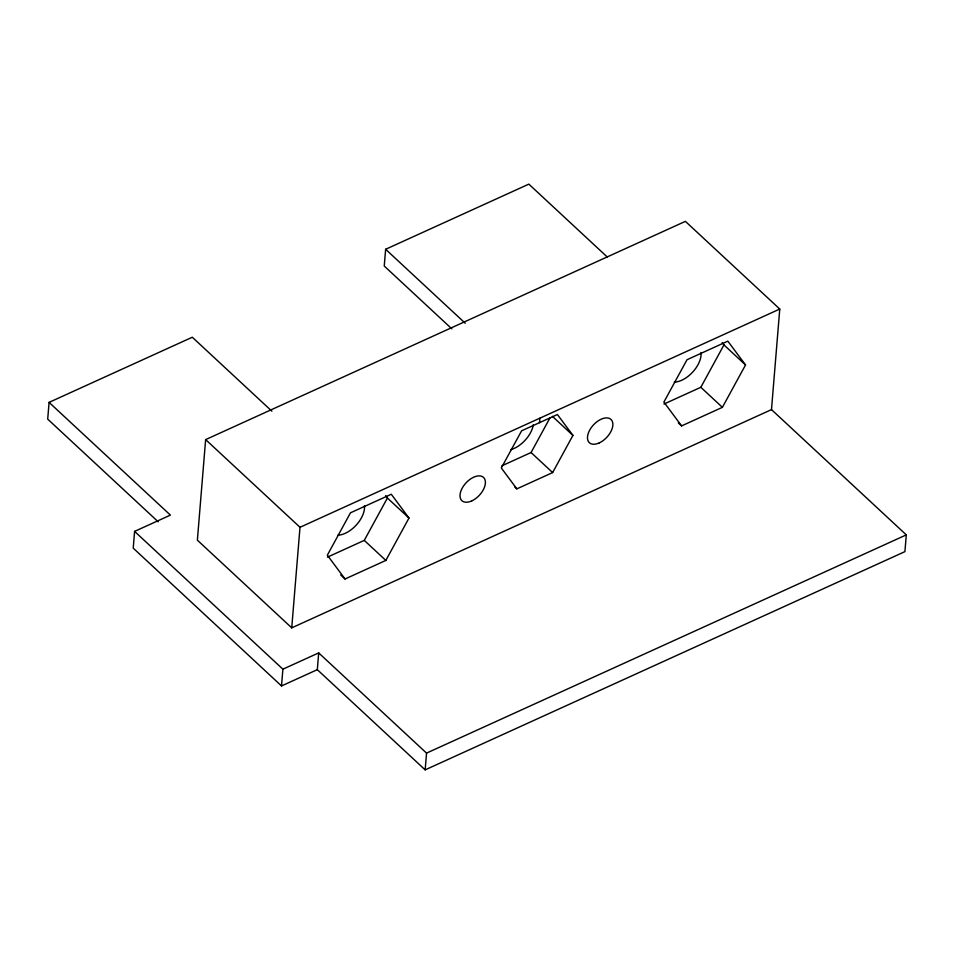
<?xml version="1.0" encoding="UTF-8"?>
<svg xmlns="http://www.w3.org/2000/svg" width="954" height="954" viewBox="0 0 954 954"><rect width="100%" height="100%" fill="white"/><g stroke="black" fill="none" stroke-linecap="round" stroke-linejoin="round"><path stroke-width="1.43" d="M271.89 411.186L192.291 337.227L49.083 402.373L47.7 419.128L158.197 521.802M49.083 402.373L170.408 515.112L134.597 531.39L133.226 548.156L281.513 685.95L317.312 669.66L318.696 652.906L282.897 669.183L281.513 685.95M205.635 439.603L197.371 540.167L291.733 627.851L771.488 409.612L779.764 309.048L685.389 221.364L205.635 439.603L299.997 527.288L291.733 627.851M607.34 257.079L528.838 184.134L385.631 249.28L384.247 266.035L451.85 328.856M771.488 409.612L906.3 534.872L904.917 551.627L425.162 769.866L426.545 753.111L318.696 652.906M539.511 422.658L539.881 418.174M327.413 557.148L364.273 540.381L387.407 498.012L385.643 495.627M385.845 560.427L408.98 518.046L391.283 494.244L350.476 512.811L327.341 555.18L345.038 578.995L385.845 560.427L364.273 540.381M501.899 465.802L531.068 452.53L549.957 417.924M552.64 472.576L572.925 435.406L557.41 414.525L521.611 430.803L501.315 467.973L516.841 488.865L552.64 472.576L531.068 452.53M663.96 404.055L700.832 387.288L723.955 344.919L722.19 342.534M722.393 407.334L745.527 364.953L727.842 341.15L687.023 359.718L663.889 402.087L681.585 425.901L722.393 407.334L700.832 387.288M299.997 527.288L779.764 309.048M426.545 753.111L906.3 534.872M723.955 344.919L745.527 364.953M678.342 422.896L681.585 425.901M385.631 249.28L465.218 323.239M552.438 416.361L572.925 435.406M514.683 486.862L516.841 488.865M387.407 498.012L408.98 518.046M340.721 574.988L345.038 578.995M317.312 669.66L425.162 769.866M134.597 531.39L282.897 669.183M364.464 505.644A22.455 12.867 -47.1 0 1 356.391 524.915A22.455 12.867 -47.1 0 1 337.776 535.206M533.334 424.613A22.455 12.867 -47.1 0 1 510.7 449.68M701.011 352.551A22.455 12.867 -47.1 0 1 692.938 371.821A22.455 12.867 -47.1 0 1 674.323 382.113M471.729 500.922A15.896 9.111 -47.1 0 0 484.167 478.133A15.896 9.111 -47.1 0 0 462.213 488.126A15.896 9.111 -47.1 0 0 471.729 500.922M599.184 442.942A15.896 9.111 -47.1 0 0 611.633 420.154A15.896 9.111 -47.1 0 0 589.679 430.135A15.896 9.111 -47.1 0 0 599.184 442.942"/></g></svg>
